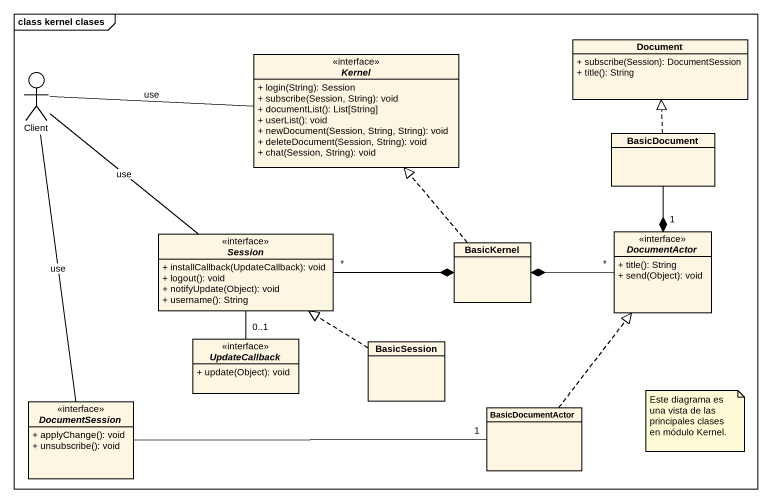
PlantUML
@startuml
mainframe class kernel clases
allowmixing
hide circle
hide empty members
skinparam classAttributeIconSize 0
class Document {
  + subscribe(Session): DocumentSession
  + title(): String
}
actor Client
interface Kernel <<interface>> {
  + login(String): Session
  + subscribe(Session, String): void
  + documentList(): List[String]
  + userList(): void
  + newDocument(Session, String, String): void
  + deleteDocument(Session, String): void
  + chat(Session, String): void
}
class BasicDocument
interface Session <<interface>> {
  + installCallback(UpdateCallback): void
  + logout(): void
  + notifyUpdate(Object): void
  + username(): String
}
interface DocumentActor <<interface>> {
  + title(): String
  + send(Object): void
}
class BasicKernel
interface UpdateCallback <<interface>> {
  + update(Object): void
}
class BasicSession
interface DocumentSession <<interface>> {
  + applyChange(): void
  + unsubscribe(): void
}
class BasicDocumentActor
Client -right- Kernel : use
Client -- Session : use
Client -- DocumentSession : use
BasicDocument .up.|> Document
BasicDocument --* "1" DocumentActor
Session "*" -right-* BasicKernel
Session -- "0..1" UpdateCallback
DocumentActor "*" -left-* BasicKernel
BasicKernel .up.|> Kernel
BasicSession .up.|> Session
DocumentSession -right- "1" BasicDocumentActor
BasicDocumentActor .up.|> DocumentActor
note as N1
  Este diagrama es una vista de las principales clases en módulo Kernel.
end note
@enduml
